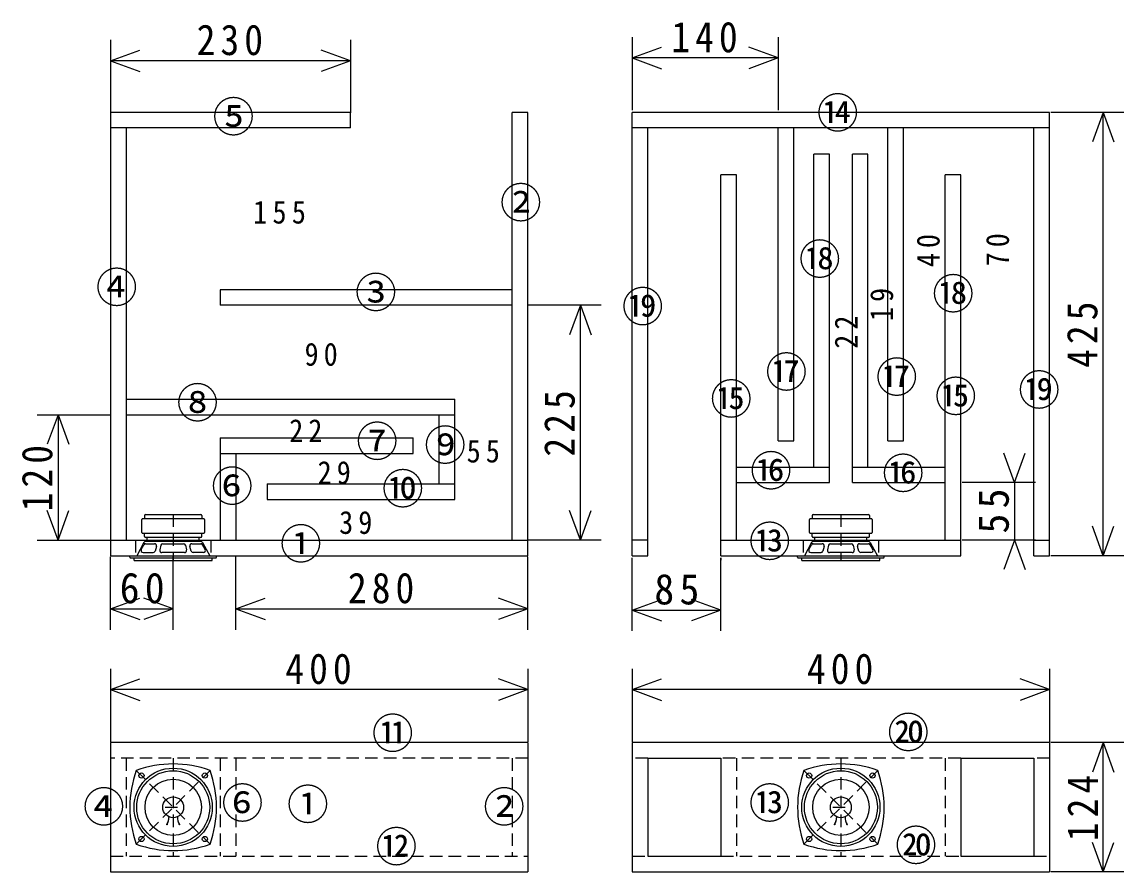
# Model space of a CAD drawing. Units: millimetres, scale not verified. Extents: x -1653 to 1142, y -999 to 990.
# Drawn here: x -1653 to -597, y 167 to 982 of the extents above; entities that cross this region are included whole.
import ezdxf
from ezdxf.enums import TextEntityAlignment as Align

# ---------------------------------------------------------------- set-up
doc = ezdxf.new("R2010")
doc.units = ezdxf.units.MM
doc.header["$LTSCALE"] = 10
doc.linetypes.add('DASHED1', pattern=[1.8, 1.2, -0.6])
doc.layers.add('0-0', color=7, linetype='Continuous')
doc.styles.add('ＭＳ ゴシック', font='')
doc.styles.get('ＭＳ ゴシック').set_extended_font_data('MS Gothic')

msp = doc.modelspace()

# ---------------------------------------------------------------- linework, layer by layer
at = {"layer": '0-0', "color": 4}
for p, q in [((-1568.26, 964.7), (-1568.26, 894.7)), ((-1338.26, 964.7), (-1338.26, 894.7)), ((-1068.26, 967.39), (-1068.26, 897.39)), ((-928.26, 967.39), (-928.26, 897.39)), ((-1568.26, 944.7), (-1540.07, 954.96)), ((-1338.26, 944.7), (-1366.46, 954.96)), ((-1068.26, 947.39), (-1040.07, 957.65)), ((-928.26, 947.39), (-956.46, 957.65)), ((-1338.26, 944.7), (-1568.26, 944.7)), ((-1568.26, 944.7), (-1540.07, 934.44)), ((-1338.26, 944.7), (-1366.46, 934.44)), ((-928.26, 947.39), (-1068.26, 947.39)), ((-1068.26, 947.39), (-1040.07, 937.13)), ((-928.26, 947.39), (-956.46, 937.13)), ((-596.91, 895.27), (-666.91, 895.27)), ((-616.91, 895.27), (-627.17, 867.08)), ((-616.91, 470.27), (-616.91, 895.27)), ((-616.91, 895.27), (-606.65, 867.08)), ((-1097.98, 710.27), (-1167.98, 710.27)), ((-1117.98, 710.27), (-1128.24, 682.08)), ((-1117.98, 485.27), (-1117.98, 710.27)), ((-1117.98, 710.27), (-1107.72, 682.08)), ((-1638.65, 605.27), (-1568.65, 605.27)), ((-1618.65, 605.27), (-1628.91, 577.08)), ((-1618.65, 605.27), (-1618.65, 485.27)), ((-1618.65, 605.27), (-1608.39, 577.08)), ((-701.86, 540.27), (-712.12, 568.46)), ((-701.86, 540.27), (-691.59, 568.46)), ((-681.86, 540.27), (-751.86, 540.27)), ((-701.86, 540.27), (-701.86, 485.27)), ((-1618.65, 485.27), (-1628.91, 513.46)), ((-1618.65, 485.27), (-1608.39, 513.46)), ((-1117.98, 485.27), (-1128.24, 513.46)), ((-1117.98, 485.27), (-1107.72, 513.46)), ((-616.91, 470.27), (-627.17, 498.46)), ((-616.91, 470.27), (-606.65, 498.46)), ((-1638.65, 485.27), (-1568.65, 485.27)), ((-1097.98, 485.27), (-1167.98, 485.27)), ((-681.86, 485.27), (-751.86, 485.27)), ((-701.86, 485.27), (-712.12, 457.08)), ((-701.86, 485.27), (-691.59, 457.08)), ((-1568.26, 399.24), (-1568.26, 469.24)), ((-1508.26, 399.24), (-1508.26, 469.24)), ((-1448.26, 399.24), (-1448.26, 469.24)), ((-1168.26, 399.24), (-1168.26, 469.24)), ((-1068.26, 398.08), (-1068.26, 468.08)), ((-983.26, 398.08), (-983.26, 468.08)), ((-596.91, 470.27), (-666.91, 470.27)), ((-1568.26, 419.24), (-1540.07, 429.5)), ((-1508.26, 419.24), (-1536.46, 429.5)), ((-1448.26, 419.24), (-1420.07, 429.5)), ((-1168.26, 419.24), (-1196.46, 429.5)), ((-1068.26, 418.08), (-1040.07, 428.34)), ((-983.26, 418.08), (-1011.46, 428.34)), ((-1568.26, 419.24), (-1508.26, 419.24)), ((-1568.26, 419.24), (-1540.07, 408.98)), ((-1508.26, 419.24), (-1536.46, 408.98)), ((-1448.26, 419.24), (-1168.26, 419.24)), ((-1448.26, 419.24), (-1420.07, 408.98)), ((-1168.26, 419.24), (-1196.46, 408.98)), ((-1068.26, 418.08), (-983.26, 418.08)), ((-1068.26, 418.08), (-1040.07, 407.82)), ((-983.26, 418.08), (-1011.46, 407.82)), ((-1568.26, 361.84), (-1568.26, 291.84)), ((-1168.26, 361.84), (-1168.26, 291.84)), ((-1068.26, 361.84), (-1068.26, 291.84)), ((-668.26, 361.84), (-668.26, 291.84)), ((-1568.26, 341.84), (-1540.07, 352.1)), ((-1168.26, 341.84), (-1196.46, 352.1)), ((-1068.26, 341.84), (-1040.07, 352.1)), ((-668.26, 341.84), (-696.46, 352.1)), ((-1168.26, 341.84), (-1568.26, 341.84)), ((-1568.26, 341.84), (-1540.07, 331.58)), ((-1168.26, 341.84), (-1196.46, 331.58)), ((-668.26, 341.84), (-1068.26, 341.84)), ((-1068.26, 341.84), (-1040.07, 331.58)), ((-668.26, 341.84), (-696.46, 331.58)), ((-596.91, 291.06), (-666.91, 291.06)), ((-616.91, 291.06), (-627.17, 262.87)), ((-616.91, 167.06), (-616.91, 291.06)), ((-616.91, 291.06), (-606.65, 262.87)), ((-616.91, 167.06), (-627.17, 195.25)), ((-616.91, 167.06), (-606.65, 195.25)), ((-596.91, 167.06), (-666.91, 167.06))]:
    msp.add_line(p, q, dxfattribs=at)
at = {"layer": '0-0'}
for p, q in [((-1568.26, 895.27), (-1568.26, 470.27)), ((-1338.26, 895.27), (-1568.26, 895.27)), ((-1338.26, 880.27), (-1338.26, 895.27)), ((-1183.26, 485.27), (-1183.26, 895.27)), ((-1168.26, 895.27), (-1183.26, 895.27)), ((-1168.26, 470.27), (-1168.26, 895.27)), ((-1068.26, 470.27), (-1068.26, 895.27)), ((-668.26, 895.27), (-1068.26, 895.27)), ((-668.26, 470.27), (-668.26, 895.27)), ((-1338.26, 880.27), (-1568.26, 880.27)), ((-1553.26, 880.27), (-1553.26, 485.27)), ((-668.26, 880.27), (-1068.26, 880.27)), ((-1053.26, 470.27), (-1053.26, 880.27)), ((-928.26, 580.27), (-928.26, 880.27)), ((-913.26, 580.27), (-913.26, 880.27)), ((-823.26, 580.27), (-823.26, 880.27)), ((-808.26, 580.27), (-808.26, 880.27)), ((-683.26, 470.27), (-683.26, 880.27)), ((-879.26, 855.27), (-894.26, 855.27)), ((-894.26, 555.27), (-894.26, 855.27)), ((-879.26, 540.27), (-879.26, 855.27)), ((-842.26, 855.27), (-857.26, 855.27)), ((-857.26, 540.27), (-857.26, 855.27)), ((-842.26, 555.27), (-842.26, 855.27)), ((-968.26, 835.27), (-983.26, 835.27)), ((-983.26, 470.27), (-983.26, 835.27)), ((-968.26, 485.27), (-968.26, 835.27)), ((-753.26, 835.27), (-768.26, 835.27)), ((-768.26, 485.27), (-768.26, 835.27)), ((-753.26, 470.27), (-753.26, 835.27)), ((-1463.26, 725.27), (-1463.26, 710.27)), ((-1183.26, 725.27), (-1463.26, 725.27)), ((-1183.26, 710.27), (-1463.26, 710.27)), ((-1553.26, 620.27), (-1238.26, 620.27)), ((-1238.26, 524.27), (-1238.26, 620.27)), ((-1553.26, 605.27), (-1238.26, 605.27)), ((-1253.26, 539.27), (-1253.26, 605.27)), ((-1463.26, 583.27), (-1278.26, 583.27)), ((-1463.26, 583.27), (-1463.26, 485.27)), ((-928.26, 580.27), (-913.26, 580.27)), ((-823.26, 580.27), (-808.26, 580.27)), ((-1448.26, 568.27), (-1448.26, 485.27)), ((-968.26, 555.27), (-879.26, 555.27)), ((-857.26, 555.27), (-768.26, 555.27)), ((-1418.26, 539.27), (-1238.26, 539.27)), ((-1418.26, 539.27), (-1418.26, 524.27)), ((-968.26, 540.27), (-879.26, 540.27)), ((-857.26, 540.27), (-768.26, 540.27)), ((-1418.26, 524.27), (-1238.26, 524.27)), ((-1535.76, 508.77), (-1535.76, 505.77)), ((-1534.76, 509.77), (-1481.76, 509.77)), ((-1480.76, 508.77), (-1480.76, 505.77)), ((-895.76, 508.77), (-895.76, 505.77)), ((-894.76, 509.77), (-841.76, 509.77)), ((-840.76, 508.77), (-840.76, 505.77)), ((-1538.26, 492.47), (-1538.26, 505.07)), ((-1537.56, 505.77), (-1478.96, 505.77)), ((-1478.26, 505.07), (-1478.26, 492.47)), ((-898.26, 492.47), (-898.26, 505.07)), ((-897.56, 505.77), (-838.96, 505.77)), ((-838.26, 505.07), (-838.26, 492.47)), ((-1537.56, 491.77), (-1478.96, 491.77)), ((-1535.76, 488.77), (-1535.76, 491.77)), ((-1481.76, 487.77), (-1534.76, 487.77)), ((-1533.26, 483.77), (-1533.26, 487.77)), ((-1483.26, 483.77), (-1483.26, 487.77)), ((-1480.76, 488.77), (-1480.76, 491.77)), ((-897.56, 491.77), (-838.96, 491.77)), ((-895.76, 488.77), (-895.76, 491.77)), ((-841.76, 487.77), (-894.76, 487.77)), ((-893.26, 483.77), (-893.26, 487.77)), ((-843.26, 483.77), (-843.26, 487.77)), ((-840.76, 488.77), (-840.76, 491.77)), ((-1568.26, 485.27), (-1168.26, 485.27)), ((-1536.34, 482.74), (-1543.26, 470.27)), ((-1538.87, 476.22), (-1536.45, 480.72)), ((-1534.69, 481.77), (-1526.2, 481.77)), ((-1481.94, 483.77), (-1534.59, 483.77)), ((-1524.28, 479.2), (-1525.62, 474.7)), ((-1520.06, 480.21), (-1521.06, 475.71)), ((-1518.1, 481.77), (-1498.42, 481.77)), ((-1496.47, 480.21), (-1495.47, 475.71)), ((-1490.91, 474.7), (-1492.24, 479.2)), ((-1490.33, 481.77), (-1481.84, 481.77)), ((-1480.19, 482.74), (-1473.26, 470.27)), ((-1477.66, 476.22), (-1480.07, 480.72)), ((-1053.26, 485.27), (-1068.26, 485.27)), ((-983.26, 485.27), (-753.26, 485.27)), ((-896.34, 482.74), (-903.26, 470.27)), ((-898.87, 476.22), (-896.45, 480.72)), ((-894.69, 481.77), (-886.2, 481.77)), ((-841.94, 483.77), (-894.59, 483.77)), ((-884.28, 479.2), (-885.62, 474.7)), ((-880.06, 480.21), (-881.06, 475.71)), ((-878.1, 481.77), (-858.42, 481.77)), ((-856.47, 480.21), (-855.47, 475.71)), ((-850.91, 474.7), (-852.24, 479.2)), ((-850.33, 481.77), (-841.84, 481.77)), ((-840.19, 482.74), (-833.26, 470.27)), ((-837.66, 476.22), (-840.07, 480.72)), ((-683.26, 485.27), (-668.26, 485.27)), ((-1568.26, 470.27), (-1168.26, 470.27)), ((-1549.76, 468.72), (-1549.76, 470.27)), ((-1467.46, 468.02), (-1549.06, 468.02)), ((-1545.76, 465.77), (-1545.76, 468.02)), ((-1545.76, 465.77), (-1470.76, 465.77)), ((-1537.11, 473.27), (-1527.29, 473.27)), ((-1497.42, 473.27), (-1519.1, 473.27)), ((-1479.42, 473.27), (-1488.99, 473.27)), ((-1470.76, 465.77), (-1470.76, 468.02)), ((-1466.76, 468.72), (-1466.76, 470.27)), ((-1068.26, 470.27), (-1053.26, 470.27)), ((-983.26, 470.27), (-753.26, 470.27)), ((-983.26, 468.08), (-983.26, 465.92)), ((-909.76, 468.72), (-909.76, 470.27)), ((-827.46, 468.02), (-909.06, 468.02)), ((-905.76, 465.77), (-905.76, 468.02)), ((-905.76, 465.77), (-830.76, 465.77)), ((-897.11, 473.27), (-887.29, 473.27)), ((-857.42, 473.27), (-879.1, 473.27)), ((-839.42, 473.27), (-848.99, 473.27)), ((-830.76, 465.77), (-830.76, 468.02)), ((-826.76, 468.72), (-826.76, 470.27)), ((-683.26, 470.27), (-668.26, 470.27)), ((-1568.26, 291.06), (-1568.26, 167.06)), ((-1168.26, 291.06), (-1568.26, 291.06)), ((-1168.26, 291.06), (-1168.26, 167.06)), ((-1068.26, 291.06), (-1068.26, 167.06)), ((-668.26, 291.06), (-1068.26, 291.06)), ((-668.26, 291.06), (-668.26, 167.06)), ((-1053.26, 276.06), (-1053.26, 182.06)), ((-1053.26, 276.06), (-983.26, 276.06)), ((-983.26, 276.06), (-983.26, 182.06)), ((-753.26, 276.06), (-753.26, 182.06)), ((-753.26, 276.06), (-683.26, 276.06)), ((-683.26, 276.06), (-683.26, 182.06)), ((-1053.26, 182.06), (-983.26, 182.06)), ((-753.26, 182.06), (-683.26, 182.06)), ((-1568.26, 167.06), (-1168.26, 167.06)), ((-1068.26, 167.06), (-668.26, 167.06))]:
    msp.add_line(p, q, dxfattribs=at)
at = {"layer": '0-0', "linetype": 'DASHED1'}
for p, q in [((-1508.26, 509.77), (-1508.26, 465.77)), ((-868.26, 509.77), (-868.26, 465.77)), ((-1544.26, 485.27), (-1544.26, 470.27)), ((-1472.26, 485.27), (-1472.26, 470.27)), ((-904.26, 485.27), (-904.26, 470.27)), ((-832.26, 485.27), (-832.26, 470.27)), ((-1536.73, 470.27), (-1488.54, 470.27)), ((-896.73, 470.27), (-848.54, 470.27)), ((-1168.26, 276.06), (-1568.26, 276.06)), ((-1553.26, 276.06), (-1553.26, 182.06)), ((-1508.26, 276.06), (-1508.26, 182.06)), ((-1463.26, 276.06), (-1463.26, 182.06)), ((-1448.26, 276.06), (-1448.26, 182.06)), ((-1183.26, 276.06), (-1183.26, 182.06)), ((-1053.26, 276.06), (-1068.26, 276.06)), ((-753.26, 276.06), (-983.26, 276.06)), ((-968.26, 276.06), (-968.26, 182.06)), ((-868.26, 276.06), (-868.26, 182.06)), ((-768.26, 276.06), (-768.26, 182.06)), ((-668.26, 276.06), (-683.26, 276.06)), ((-1543.62, 193.71), (-1472.91, 264.42)), ((-1543.62, 264.42), (-1472.91, 193.71)), ((-903.62, 193.71), (-832.91, 264.42)), ((-903.62, 264.42), (-832.91, 193.71)), ((-1516.09, 229.06), (-1498.5, 229.06)), ((-876.03, 229.06), (-861.96, 229.06)), ((-1568.26, 182.06), (-1168.26, 182.06)), ((-1068.26, 182.06), (-1053.26, 182.06)), ((-983.26, 182.06), (-753.26, 182.06)), ((-683.26, 182.06), (-668.26, 182.06))]:
    msp.add_line(p, q, dxfattribs=at)
at = {"layer": '0-0'}
msp.add_lwpolyline([(-1463.26, 568.27), (-1278.26, 568.27), (-1278.26, 583.27)], dxfattribs=at)
for centre, radius in [((-1508.26, 229.06), 37.5), ((-1508.26, 229.06), 35), ((-868.26, 229.06), 37.5), ((-868.26, 229.06), 35), ((-1538.67, 259.47), 2.5), ((-1508.26, 229.06), 27), ((-1477.86, 259.47), 2.5), ((-898.67, 259.47), 2.5), ((-868.26, 229.06), 27), ((-837.86, 259.47), 2.5), ((-1508.26, 229.06), 10), ((-868.26, 229.06), 10), ((-1514.26, 212.49), 0.2), ((-1502.26, 212.49), 0.2), ((-874.26, 212.49), 0.2), ((-862.26, 212.49), 0.2), ((-1538.67, 198.66), 2.5), ((-1477.86, 198.66), 2.5), ((-898.67, 198.66), 2.5), ((-837.86, 198.66), 2.5)]:
    msp.add_circle(centre, radius, dxfattribs=at)
for centre, radius, start, end in [((-1534.76, 508.77), 1, 90, 180), ((-1481.76, 508.77), 1, 0, 90), ((-894.76, 508.77), 1, 90, 180), ((-841.76, 508.77), 1, 0, 90), ((-1537.56, 505.07), 0.7, 90, 180), ((-1478.96, 505.07), 0.7, 0, 90), ((-897.56, 505.07), 0.7, 90, 180), ((-838.96, 505.07), 0.7, 0, 90), ((-1537.56, 492.47), 0.7, 180, 270), ((-1534.76, 488.77), 1, 180, 270), ((-1481.76, 488.77), 1, 270, 0), ((-1478.96, 492.47), 0.7, 270, 0), ((-897.56, 492.47), 0.7, 180, 270), ((-894.76, 488.77), 1, 180, 270), ((-841.76, 488.77), 1, 270, 0), ((-838.96, 492.47), 0.7, 270, 0), ((-1537.11, 475.27), 2, 151.79231, 270), ((-1534.69, 479.77), 2, 90, 151.79099), ((-1534.59, 481.77), 2, 90, 150.94366), ((-1526.2, 479.77), 2, 343.49654, 90), ((-1519.1, 475.27), 2, 167.47124, 270), ((-1518.1, 479.77), 2, 90, 167.47124), ((-1498.42, 479.77), 2, 12.52852, 90), ((-1497.42, 475.27), 2, 270, 12.52852), ((-1490.33, 479.77), 2, 90, 196.50424), ((-1481.94, 481.77), 2, 29.05536, 90), ((-1481.84, 479.77), 2, 28.20877, 90), ((-1479.42, 475.27), 2, 270, 28.20744), ((-897.11, 475.27), 2, 151.79231, 270), ((-894.69, 479.77), 2, 90, 151.79099), ((-894.59, 481.77), 2, 90, 150.94366), ((-886.2, 479.77), 2, 343.49654, 90), ((-879.1, 475.27), 2, 167.47124, 270), ((-878.1, 479.77), 2, 90, 167.47124), ((-858.42, 479.77), 2, 12.52852, 90), ((-857.42, 475.27), 2, 270, 12.52852), ((-850.33, 479.77), 2, 90, 196.50424), ((-841.94, 481.77), 2, 29.05536, 90), ((-841.84, 479.77), 2, 28.20877, 90), ((-839.42, 475.27), 2, 270, 28.20744), ((-1549.06, 468.72), 0.7, 180, 270), ((-1527.54, 475.27), 2, 270, 343.49551), ((-1488.99, 475.27), 2, 196.50568, 270), ((-1467.46, 468.72), 0.7, 270, 0), ((-909.06, 468.72), 0.7, 180, 270), ((-887.54, 475.27), 2, 270, 343.49551), ((-848.99, 475.27), 2, 196.50568, 270), ((-827.46, 468.72), 0.7, 270, 0), ((-1444.98, 229.06), 104.79, 160.28108, 199.71875), ((-1508.26, 165.78), 104.79, 70.28108, 109.71875), ((-1571.55, 229.06), 104.79, 340.28108, 19.71875), ((-804.98, 229.06), 104.79, 160.28108, 199.71875), ((-868.26, 165.78), 104.79, 70.28108, 109.71875), ((-931.55, 229.06), 104.79, 340.28108, 19.71875), ((-1529.18, 220.49), 16.93, 331.78838, 357.97403), ((-1487.35, 220.49), 16.93, 182.02293, 208.21141), ((-889.18, 220.49), 16.93, 331.78838, 357.97403), ((-847.35, 220.49), 16.93, 182.02293, 208.21141), ((-1508.26, 292.35), 104.79, 250.28108, 289.71875), ((-868.26, 292.35), 104.79, 250.28108, 289.71875)]:
    msp.add_arc(centre, radius, start, end, dxfattribs=at)
at = {"layer": '0-0', "linetype": 'DASHED1'}
for centre in [(-1529.18, 220.49), (-889.18, 220.49)]:
    msp.add_arc(centre, 16.93, 331.78835, 357.97682, dxfattribs=at)

# ---------------------------------------------------------------- texts
at = {"layer": '0-0', "color": 5, "style": 'ＭＳ ゴシック'}
for s, p in [('⑤', (-1470.49, 867.57)), ('⑭', (-891.29, 871.26)), ('②', (-1195.03, 785.18)), ('⑱', (-908.5, 731.07)), ('④', (-1582.4, 704.02)), ('③', (-1333.99, 699.1)), ('⑱', (-780.61, 697.87)), ('⑲', (-1078.21, 685.57)), ('⑰', (-940.48, 622.86)), ('⑰', (-834.72, 617.94)), ('⑲', (-698.22, 605.64)), ('⑧', (-1504.92, 593.34)), ('⑮', (-993.35, 597.03)), ('⑮', (-778.15, 599.49)), ('⑦', (-1332.76, 556.45)), ('⑨', (-1267.58, 552.76)), ('⑯', (-955.23, 528.17)), ('⑯', (-828.57, 525.71)), ('⑥', (-1471.72, 513.41)), ('⑩', (-1308.17, 510.95)), ('①', (-1405.87, 458.12)), ('⑬', (-956.46, 460.53)), ('⑪', (-1317.85, 276.55)), ('⑳', (-823.65, 277.3)), ('④', (-1594.69, 205.98)), ('⑥', (-1461.88, 209.67)), ('①', (-1399.17, 208.44)), ('②', (-1211.02, 205.98)), ('⑬', (-956.46, 209.67)), ('⑳', (-816.27, 169.09)), ('⑫', (-1314.31, 167.86))]:
    msp.add_text(s, height=29.33, dxfattribs=at).set_placement(p, align=Align.BOTTOM_LEFT)
at = {"layer": '0-0', "attachment_point": 7, "style": 'ＭＳ ゴシック'}
for s, insert, char_height in [('\\T1.27;\\W0.9;230', (-1485.76, 949.7), 29.33), ('\\T1.27;\\W0.9;140', (-1030.76, 952.39), 29.33), ('\\T1.38;\\W0.9;155', (-1431.66, 788.29), 21.99), ('\\T1.36;\\W0.9;90', (-1382.32, 652.05), 21.99), ('\\T1.36;\\W0.9;22', (-1397.05, 579.15), 21.99), ('\\T1.36;\\W0.9;55', (-1226.93, 559.26), 21.99), ('\\T1.36;\\W0.9;29', (-1369.8, 538.64), 21.99), ('\\T1.36;\\W0.9;39', (-1349.18, 490.78), 21.99), ('\\T1.27;\\W0.95;60', (-1559.51, 424.24), 29.33), ('\\T1.27;\\W0.9;280', (-1340.76, 424.24), 29.33), ('\\T1.27;\\W0.95;85', (-1047.01, 423.08), 29.33), ('\\T1.27;\\W0.9;400', (-1400.76, 346.84), 29.33), ('\\T1.27;\\W0.9;400', (-900.76, 346.84), 29.33)]:
    msp.add_mtext(s, dxfattribs=dict(at, insert=insert, char_height=char_height))
at = {"layer": '0-0', "attachment_point": 7, "rotation": 90, "style": 'ＭＳ ゴシック'}
for s, insert, char_height in [('\\T1.36;\\W0.9;40', (-773.31, 746.86), 21.99), ('\\T1.36;\\W0.9;70', (-706.82, 747.64), 21.99), ('\\T1.36;\\W0.9;19', (-817.89, 695.23), 21.99), ('\\T1.27;\\W0.9;425', (-621.91, 650.27), 29.33), ('\\T1.36;\\W0.9;22', (-852.31, 668.64), 21.99), ('\\T1.27;\\W0.9;225', (-1122.98, 565.27), 29.33), ('\\T1.27;\\W0.9;120', (-1623.65, 512.77), 29.33), ('\\T1.27;\\W0.95;55', (-706.86, 491.52), 29.33), ('\\T1.27;\\W0.9;124', (-621.91, 196.56), 29.33)]:
    msp.add_mtext(s, dxfattribs=dict(at, insert=insert, char_height=char_height))

doc.saveas('drawing.dxf')
